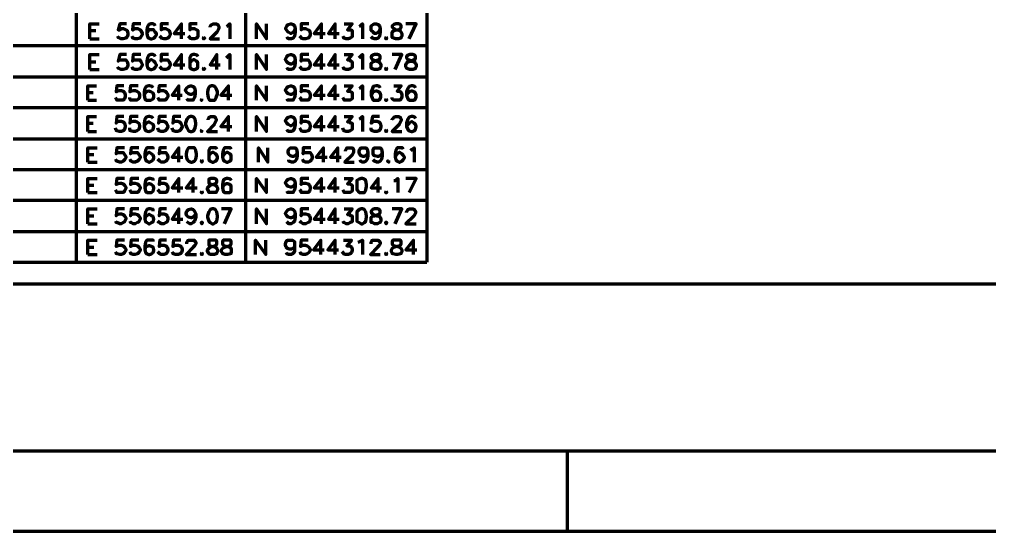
# Model space of a CAD drawing. Header units: inches. Extents: x 1 to 529, y -1 to 335.
# Drawn here: x 94.1 to 189.2, y 0 to 50.2 of the extents above; entities that cross this region are included whole.
import ezdxf

# ---------------------------------------------------------------- set-up
doc = ezdxf.new("R2010")
doc.units = ezdxf.units.IN
doc.layers.add('P', color=250, linetype='CONTINUOUS', lineweight=100)

msp = doc.modelspace()

# ---------------------------------------------------------------- linework, layer by layer
at = {"layer": 'P', "color": 252, "linetype": 'CONTINUOUS'}
for points in [[(1.2, 334.867), (474.8, 334.867), (474.8, 0), (1.2, 0), (1.2, 334.867)], [(18.067, 327), (466.933, 327), (466.933, 7.867), (18.067, 7.867), (18.067, 327)], [(23.4, 24.267), (370.133, 24.267), (370.133, 319.267), (23.4, 319.267), (23.4, 24.267)], [(147.8, 7.867), (147.8, 0)]]:
    msp.add_lwpolyline(points, dxfattribs=at)
at = {"layer": 'P', "color": 0, "linetype": 'CONTINUOUS'}
for points in [[(134.067, 96.4), (134.067, 26.4)], [(99.667, 95.933), (99.667, 26.4)], [(116.267, 92.867), (116.267, 26.4)], [(101, 48.267), (101, 49.733), (101.933, 49.733)], [(104.6, 49.733), (103.933, 49.733), (103.8, 49.133), (103.933, 49.133), (104.067, 49.267), (104.267, 49.267), (104.533, 49.133), (104.667, 49.067), (104.733, 48.8), (104.733, 48.667), (104.667, 48.467), (104.533, 48.333), (104.267, 48.267), (104.067, 48.267), (103.933, 48.333), (103.8, 48.4), (103.733, 48.533)], [(106, 49.733), (105.267, 49.733), (105.2, 49.133), (105.267, 49.133), (105.467, 49.267), (105.667, 49.267), (105.933, 49.133), (106, 49.067), (106.133, 48.8), (106.133, 48.667), (106, 48.467), (105.933, 48.333), (105.667, 48.267), (105.467, 48.267), (105.267, 48.333), (105.2, 48.4), (105.133, 48.533)], [(107.4, 49.533), (107.333, 49.667), (107.2, 49.733), (107, 49.733), (106.8, 49.667), (106.667, 49.467), (106.6, 49.133), (106.6, 48.8), (106.667, 48.467), (106.8, 48.333), (107, 48.267), (107.067, 48.267), (107.267, 48.333), (107.4, 48.467), (107.533, 48.667), (107.533, 48.8), (107.4, 48.933), (107.267, 49.133), (107.067, 49.133), (107, 49.133), (106.8, 49.133), (106.667, 48.933), (106.6, 48.8)], [(108.733, 49.733), (108, 49.733), (108, 49.133), (108, 49.133), (108.267, 49.267), (108.467, 49.267), (108.667, 49.133), (108.8, 49.067), (108.867, 48.8), (108.867, 48.667), (108.8, 48.467), (108.667, 48.333), (108.467, 48.267), (108.267, 48.267), (108, 48.333), (108, 48.4), (107.867, 48.533)], [(110, 48.267), (110, 49.733), (109.267, 48.8), (110.333, 48.8)], [(111.533, 49.733), (110.8, 49.733), (110.8, 49.133), (110.8, 49.133), (111, 49.267), (111.267, 49.267), (111.467, 49.133), (111.6, 49.067), (111.6, 48.8), (111.6, 48.667), (111.6, 48.467), (111.467, 48.333), (111.267, 48.267), (111, 48.267), (110.8, 48.333), (110.8, 48.4), (110.667, 48.533)], [(112.8, 49.4), (112.8, 49.467), (112.867, 49.6), (113, 49.667), (113.133, 49.733), (113.4, 49.733), (113.533, 49.667), (113.6, 49.6), (113.667, 49.467), (113.667, 49.267), (113.6, 49.133), (113.467, 48.933), (112.8, 48.267), (113.733, 48.267)], [(114.4, 49.467), (114.533, 49.533), (114.733, 49.733), (114.733, 48.267)], [(117.333, 48.267), (117.333, 49.733), (118.333, 48.267), (118.333, 49.733)], [(121.133, 49.267), (121.067, 49.067), (120.933, 48.933), (120.733, 48.8), (120.667, 48.8), (120.467, 48.933), (120.333, 49.067), (120.2, 49.267), (120.2, 49.267), (120.333, 49.533), (120.467, 49.667), (120.667, 49.733), (120.733, 49.733), (120.933, 49.667), (121.067, 49.533), (121.133, 49.267), (121.133, 48.933), (121.067, 48.533), (120.933, 48.333), (120.733, 48.267), (120.533, 48.267), (120.4, 48.333), (120.333, 48.467)], [(122.467, 49.733), (121.733, 49.733), (121.733, 49.133), (121.733, 49.133), (121.933, 49.267), (122.2, 49.267), (122.4, 49.133), (122.533, 49.067), (122.6, 48.8), (122.6, 48.667), (122.533, 48.467), (122.4, 48.333), (122.2, 48.267), (121.933, 48.267), (121.733, 48.333), (121.733, 48.4), (121.6, 48.533)], [(123.733, 48.267), (123.733, 49.733), (123, 48.8), (124.067, 48.8)], [(125.067, 48.267), (125.067, 49.733), (124.4, 48.8), (125.467, 48.8)], [(125.933, 49.733), (126.733, 49.733), (126.267, 49.133), (126.467, 49.133), (126.6, 49.133), (126.733, 49.067), (126.733, 48.8), (126.733, 48.667), (126.733, 48.467), (126.533, 48.333), (126.333, 48.267), (126.133, 48.267), (125.933, 48.333), (125.867, 48.4), (125.8, 48.533)], [(127.4, 49.467), (127.533, 49.533), (127.733, 49.733), (127.733, 48.267)], [(129.467, 49.267), (129.4, 49.067), (129.267, 48.933), (129.067, 48.8), (128.933, 48.8), (128.8, 48.933), (128.6, 49.067), (128.6, 49.267), (128.6, 49.267), (128.6, 49.533), (128.8, 49.667), (128.933, 49.733), (129.067, 49.733), (129.267, 49.667), (129.4, 49.533), (129.467, 49.267), (129.467, 48.933), (129.4, 48.533), (129.267, 48.333), (129.067, 48.267), (128.933, 48.267), (128.733, 48.333), (128.6, 48.467)], [(131, 49.733), (130.8, 49.667), (130.667, 49.533), (130.667, 49.4), (130.8, 49.267), (130.933, 49.133), (131.2, 49.133), (131.4, 49.067), (131.533, 48.933), (131.6, 48.8), (131.6, 48.533), (131.533, 48.4), (131.467, 48.333), (131.267, 48.267), (131, 48.267), (130.8, 48.333), (130.667, 48.4), (130.667, 48.533), (130.667, 48.8), (130.667, 48.933), (130.8, 49.067), (131.067, 49.133), (131.333, 49.133), (131.467, 49.267), (131.533, 49.4), (131.533, 49.533), (131.467, 49.667), (131.267, 49.733), (131, 49.733)], [(132.333, 48.267), (133, 49.733), (132, 49.733)], [(101, 49.067), (101.6, 49.067)], [(79.8, 47.6), (134.067, 47.6)], [(101, 48.267), (101.933, 48.267)], [(112.2, 48.4), (112.133, 48.333), (112.2, 48.267), (112.267, 48.333), (112.2, 48.4)], [(130.067, 48.4), (130, 48.333), (130.067, 48.267), (130.133, 48.333), (130.067, 48.4)], [(101, 45.267), (101, 46.733), (101.933, 46.733)], [(104.6, 46.733), (103.933, 46.733), (103.8, 46.067), (103.933, 46.2), (104.067, 46.2), (104.267, 46.2), (104.533, 46.2), (104.667, 46), (104.733, 45.8), (104.733, 45.667), (104.667, 45.467), (104.533, 45.333), (104.267, 45.267), (104.067, 45.267), (103.933, 45.333), (103.8, 45.4), (103.733, 45.533)], [(106, 46.733), (105.267, 46.733), (105.2, 46.067), (105.267, 46.2), (105.467, 46.2), (105.667, 46.2), (105.933, 46.2), (106, 46), (106.133, 45.8), (106.133, 45.667), (106, 45.467), (105.933, 45.333), (105.667, 45.267), (105.467, 45.267), (105.267, 45.333), (105.2, 45.4), (105.133, 45.533)], [(107.4, 46.533), (107.333, 46.667), (107.2, 46.733), (107, 46.733), (106.8, 46.667), (106.667, 46.4), (106.6, 46.067), (106.6, 45.733), (106.667, 45.467), (106.8, 45.333), (107, 45.267), (107.067, 45.267), (107.267, 45.333), (107.4, 45.467), (107.533, 45.667), (107.533, 45.733), (107.4, 45.933), (107.267, 46.067), (107.067, 46.2), (107, 46.2), (106.8, 46.067), (106.667, 45.933), (106.6, 45.733)], [(108.733, 46.733), (108, 46.733), (108, 46.067), (108, 46.2), (108.267, 46.2), (108.467, 46.2), (108.667, 46.2), (108.8, 46), (108.867, 45.8), (108.867, 45.667), (108.8, 45.467), (108.667, 45.333), (108.467, 45.267), (108.267, 45.267), (108, 45.333), (108, 45.4), (107.867, 45.533)], [(110, 45.267), (110, 46.733), (109.267, 45.733), (110.333, 45.733)], [(111.6, 46.533), (111.533, 46.667), (111.267, 46.733), (111.133, 46.733), (110.933, 46.667), (110.8, 46.4), (110.8, 46.067), (110.8, 45.733), (110.8, 45.467), (110.933, 45.333), (111.133, 45.267), (111.267, 45.267), (111.467, 45.333), (111.6, 45.467), (111.6, 45.667), (111.6, 45.733), (111.6, 45.933), (111.467, 46.067), (111.267, 46.2), (111.133, 46.2), (110.933, 46.067), (110.8, 45.933), (110.8, 45.733)], [(113.467, 45.267), (113.467, 46.733), (112.8, 45.733), (113.8, 45.733)], [(114.4, 46.4), (114.533, 46.533), (114.733, 46.733), (114.733, 45.267)], [(117.333, 45.267), (117.333, 46.733), (118.333, 45.267), (118.333, 46.733)], [(121.133, 46.2), (121.067, 46), (120.933, 45.867), (120.733, 45.8), (120.667, 45.8), (120.467, 45.867), (120.333, 46), (120.2, 46.2), (120.2, 46.267), (120.333, 46.533), (120.467, 46.667), (120.667, 46.733), (120.733, 46.733), (120.933, 46.667), (121.067, 46.533), (121.133, 46.2), (121.133, 45.867), (121.067, 45.533), (120.933, 45.333), (120.733, 45.267), (120.533, 45.267), (120.4, 45.333), (120.333, 45.467)], [(122.467, 46.733), (121.733, 46.733), (121.733, 46.067), (121.733, 46.2), (121.933, 46.2), (122.2, 46.2), (122.4, 46.2), (122.533, 46), (122.6, 45.8), (122.6, 45.667), (122.533, 45.467), (122.4, 45.333), (122.2, 45.267), (121.933, 45.267), (121.733, 45.333), (121.733, 45.4), (121.6, 45.533)], [(123.733, 45.267), (123.733, 46.733), (123, 45.733), (124.067, 45.733)], [(125.067, 45.267), (125.067, 46.733), (124.4, 45.733), (125.467, 45.733)], [(125.933, 46.733), (126.733, 46.733), (126.267, 46.2), (126.467, 46.2), (126.6, 46.067), (126.733, 46), (126.733, 45.8), (126.733, 45.667), (126.733, 45.467), (126.533, 45.333), (126.333, 45.267), (126.133, 45.267), (125.933, 45.333), (125.867, 45.4), (125.8, 45.533)], [(127.4, 46.4), (127.533, 46.533), (127.733, 46.733), (127.733, 45.267)], [(128.933, 46.733), (128.733, 46.667), (128.6, 46.533), (128.6, 46.4), (128.733, 46.2), (128.8, 46.2), (129.133, 46.067), (129.333, 46), (129.467, 45.867), (129.533, 45.733), (129.533, 45.533), (129.467, 45.4), (129.4, 45.333), (129.2, 45.267), (128.933, 45.267), (128.733, 45.333), (128.6, 45.4), (128.6, 45.533), (128.6, 45.733), (128.6, 45.867), (128.8, 46), (128.933, 46.067), (129.267, 46.2), (129.4, 46.2), (129.467, 46.4), (129.467, 46.533), (129.4, 46.667), (129.2, 46.733), (128.933, 46.733)], [(130.933, 45.267), (131.6, 46.733), (130.667, 46.733)], [(132.4, 46.733), (132.2, 46.667), (132.067, 46.533), (132.067, 46.4), (132.2, 46.2), (132.333, 46.2), (132.6, 46.067), (132.8, 46), (132.933, 45.867), (133, 45.733), (133, 45.533), (132.933, 45.4), (132.867, 45.333), (132.667, 45.267), (132.4, 45.267), (132.2, 45.333), (132.067, 45.4), (132, 45.533), (132, 45.733), (132.067, 45.867), (132.2, 46), (132.467, 46.067), (132.733, 46.2), (132.867, 46.2), (132.933, 46.4), (132.933, 46.533), (132.867, 46.667), (132.667, 46.733), (132.4, 46.733)], [(101, 46), (101.6, 46)], [(101, 45.267), (101.933, 45.267)], [(112.2, 45.4), (112.133, 45.333), (112.2, 45.267), (112.267, 45.333), (112.2, 45.4)], [(130.067, 45.4), (130, 45.333), (130.067, 45.267), (130.133, 45.333), (130.067, 45.4)], [(79.8, 44.533), (134.067, 44.533)], [(100.8, 42.267), (100.8, 43.667), (101.667, 43.667)], [(100.8, 43), (101.333, 43)], [(104.333, 43.667), (103.667, 43.667), (103.6, 43.067), (103.667, 43.133), (103.867, 43.2), (104.067, 43.2), (104.267, 43.133), (104.4, 43), (104.467, 42.8), (104.467, 42.6), (104.4, 42.4), (104.267, 42.267), (104.067, 42.267), (103.867, 42.267), (103.667, 42.267), (103.6, 42.4), (103.533, 42.533)], [(105.733, 43.667), (105, 43.667), (104.933, 43.067), (105, 43.133), (105.267, 43.2), (105.467, 43.2), (105.6, 43.133), (105.8, 43), (105.867, 42.8), (105.867, 42.6), (105.8, 42.4), (105.6, 42.267), (105.467, 42.267), (105.267, 42.267), (105, 42.267), (104.933, 42.4), (104.933, 42.533)], [(107.2, 43.467), (107.133, 43.6), (106.867, 43.667), (106.8, 43.667), (106.533, 43.6), (106.4, 43.4), (106.333, 43.067), (106.333, 42.733), (106.4, 42.4), (106.533, 42.267), (106.8, 42.267), (106.8, 42.267), (107, 42.267), (107.2, 42.4), (107.267, 42.6), (107.267, 42.733), (107.2, 42.933), (107, 43.067), (106.8, 43.133), (106.8, 43.133), (106.533, 43.067), (106.4, 42.933), (106.333, 42.733)], [(108.533, 43.667), (107.8, 43.667), (107.733, 43.067), (107.8, 43.133), (108, 43.2), (108.2, 43.2), (108.4, 43.133), (108.533, 43), (108.667, 42.8), (108.667, 42.6), (108.533, 42.4), (108.4, 42.267), (108.2, 42.267), (108, 42.267), (107.8, 42.267), (107.733, 42.4), (107.667, 42.533)], [(109.733, 42.267), (109.733, 43.667), (109.067, 42.733), (110.067, 42.733)], [(111.333, 43.2), (111.267, 43), (111.133, 42.867), (110.933, 42.8), (110.867, 42.8), (110.667, 42.867), (110.533, 43), (110.4, 43.2), (110.4, 43.267), (110.533, 43.467), (110.667, 43.6), (110.867, 43.667), (110.933, 43.667), (111.133, 43.6), (111.267, 43.467), (111.333, 43.2), (111.333, 42.867), (111.267, 42.533), (111.133, 42.267), (110.933, 42.267), (110.8, 42.267), (110.6, 42.267), (110.533, 42.4)], [(112.933, 43.667), (112.733, 43.6), (112.6, 43.4), (112.533, 43.067), (112.533, 42.867), (112.6, 42.533), (112.733, 42.267), (112.933, 42.267), (113.067, 42.267), (113.267, 42.267), (113.4, 42.533), (113.533, 42.867), (113.533, 43.067), (113.4, 43.4), (113.267, 43.6), (113.067, 43.667), (112.933, 43.667)], [(114.6, 42.267), (114.6, 43.667), (113.867, 42.733), (114.933, 42.733)], [(117.333, 42.267), (117.333, 43.667), (118.333, 42.267), (118.333, 43.667)], [(121.133, 43.2), (121.067, 43), (120.933, 42.867), (120.733, 42.8), (120.667, 42.8), (120.467, 42.867), (120.333, 43), (120.2, 43.2), (120.2, 43.267), (120.333, 43.467), (120.467, 43.6), (120.667, 43.667), (120.733, 43.667), (120.933, 43.6), (121.067, 43.467), (121.133, 43.2), (121.133, 42.867), (121.067, 42.533), (120.933, 42.267), (120.733, 42.267), (120.533, 42.267), (120.4, 42.267), (120.333, 42.4)], [(122.467, 43.667), (121.733, 43.667), (121.733, 43.067), (121.733, 43.133), (121.933, 43.2), (122.2, 43.2), (122.4, 43.133), (122.533, 43), (122.6, 42.8), (122.6, 42.6), (122.533, 42.4), (122.4, 42.267), (122.2, 42.267), (121.933, 42.267), (121.733, 42.267), (121.733, 42.4), (121.6, 42.533)], [(123.733, 42.267), (123.733, 43.667), (123, 42.733), (124.067, 42.733)], [(125.067, 42.267), (125.067, 43.667), (124.4, 42.733), (125.467, 42.733)], [(125.933, 43.667), (126.733, 43.667), (126.267, 43.133), (126.467, 43.133), (126.6, 43.067), (126.733, 43), (126.733, 42.8), (126.733, 42.6), (126.733, 42.4), (126.533, 42.267), (126.333, 42.267), (126.133, 42.267), (125.933, 42.267), (125.867, 42.4), (125.8, 42.533)], [(127.4, 43.4), (127.533, 43.467), (127.733, 43.667), (127.733, 42.267)], [(129.467, 43.467), (129.4, 43.6), (129.2, 43.667), (129.067, 43.667), (128.8, 43.6), (128.733, 43.4), (128.6, 43.067), (128.6, 42.733), (128.733, 42.4), (128.8, 42.267), (129.067, 42.267), (129.133, 42.267), (129.333, 42.267), (129.467, 42.4), (129.533, 42.6), (129.533, 42.733), (129.467, 42.933), (129.333, 43.067), (129.133, 43.133), (129.067, 43.133), (128.8, 43.067), (128.733, 42.933), (128.6, 42.733)], [(130.8, 43.667), (131.533, 43.667), (131.133, 43.133), (131.333, 43.133), (131.467, 43.067), (131.533, 43), (131.6, 42.8), (131.6, 42.6), (131.533, 42.4), (131.4, 42.267), (131.2, 42.267), (131, 42.267), (130.8, 42.267), (130.667, 42.4), (130.667, 42.533)], [(132.933, 43.467), (132.867, 43.6), (132.667, 43.667), (132.533, 43.667), (132.333, 43.6), (132.2, 43.4), (132.067, 43.067), (132.067, 42.733), (132.2, 42.4), (132.333, 42.267), (132.533, 42.267), (132.6, 42.267), (132.8, 42.267), (132.933, 42.4), (133, 42.6), (133, 42.733), (132.933, 42.933), (132.8, 43.067), (132.6, 43.133), (132.533, 43.133), (132.333, 43.067), (132.2, 42.933), (132.067, 42.733)], [(100.8, 42.267), (101.667, 42.267)], [(112, 42.4), (111.933, 42.267), (112, 42.267), (112, 42.267), (112, 42.4)], [(130.067, 42.4), (130, 42.267), (130.067, 42.267), (130.133, 42.267), (130.067, 42.4)], [(79.8, 41.533), (134.067, 41.533)], [(100.8, 39.2), (100.8, 40.667), (101.667, 40.667)], [(100.8, 40), (101.333, 40)], [(104.333, 40.667), (103.667, 40.667), (103.6, 40), (103.667, 40.133), (103.867, 40.2), (104.067, 40.2), (104.267, 40.133), (104.4, 40), (104.467, 39.733), (104.467, 39.667), (104.4, 39.4), (104.267, 39.267), (104.067, 39.2), (103.867, 39.2), (103.667, 39.267), (103.6, 39.333), (103.533, 39.533)], [(105.733, 40.667), (105, 40.667), (104.933, 40), (105, 40.133), (105.267, 40.2), (105.467, 40.2), (105.6, 40.133), (105.8, 40), (105.867, 39.733), (105.867, 39.667), (105.8, 39.4), (105.6, 39.267), (105.467, 39.2), (105.267, 39.2), (105, 39.267), (104.933, 39.333), (104.933, 39.533)], [(107.2, 40.467), (107.133, 40.6), (106.867, 40.667), (106.8, 40.667), (106.533, 40.6), (106.4, 40.4), (106.333, 40), (106.333, 39.667), (106.4, 39.4), (106.533, 39.267), (106.8, 39.2), (106.8, 39.2), (107, 39.267), (107.2, 39.4), (107.267, 39.667), (107.267, 39.667), (107.2, 39.867), (107, 40), (106.8, 40.133), (106.8, 40.133), (106.533, 40), (106.4, 39.867), (106.333, 39.667)], [(108.533, 40.667), (107.8, 40.667), (107.733, 40), (107.8, 40.133), (108, 40.2), (108.2, 40.2), (108.4, 40.133), (108.533, 40), (108.667, 39.733), (108.667, 39.667), (108.533, 39.4), (108.4, 39.267), (108.2, 39.2), (108, 39.2), (107.8, 39.267), (107.733, 39.333), (107.667, 39.533)], [(109.933, 40.667), (109.2, 40.667), (109.133, 40), (109.2, 40.133), (109.4, 40.2), (109.6, 40.2), (109.8, 40.133), (109.933, 40), (110.067, 39.733), (110.067, 39.667), (109.933, 39.4), (109.8, 39.267), (109.6, 39.2), (109.4, 39.2), (109.2, 39.267), (109.133, 39.333), (109.067, 39.533)], [(110.867, 40.667), (110.667, 40.6), (110.533, 40.4), (110.4, 40), (110.4, 39.867), (110.533, 39.533), (110.667, 39.267), (110.867, 39.2), (111, 39.2), (111.2, 39.267), (111.333, 39.533), (111.4, 39.867), (111.4, 40), (111.333, 40.4), (111.2, 40.6), (111, 40.667), (110.867, 40.667)], [(112.6, 40.333), (112.6, 40.4), (112.667, 40.533), (112.733, 40.6), (112.867, 40.667), (113.2, 40.667), (113.267, 40.6), (113.333, 40.533), (113.4, 40.4), (113.4, 40.267), (113.333, 40.133), (113.2, 39.867), (112.533, 39.2), (113.533, 39.2)], [(114.6, 39.2), (114.6, 40.667), (113.867, 39.667), (114.933, 39.667)], [(117.333, 39.2), (117.333, 40.667), (118.333, 39.2), (118.333, 40.667)], [(121.133, 40.2), (121.067, 40), (120.933, 39.867), (120.733, 39.733), (120.667, 39.733), (120.467, 39.867), (120.333, 40), (120.2, 40.2), (120.2, 40.267), (120.333, 40.467), (120.467, 40.6), (120.667, 40.667), (120.733, 40.667), (120.933, 40.6), (121.067, 40.467), (121.133, 40.2), (121.133, 39.867), (121.067, 39.533), (120.933, 39.267), (120.733, 39.2), (120.533, 39.2), (120.4, 39.267), (120.333, 39.4)], [(122.467, 40.667), (121.733, 40.667), (121.733, 40), (121.733, 40.133), (121.933, 40.2), (122.2, 40.2), (122.4, 40.133), (122.533, 40), (122.6, 39.733), (122.6, 39.667), (122.533, 39.4), (122.4, 39.267), (122.2, 39.2), (121.933, 39.2), (121.733, 39.267), (121.733, 39.333), (121.6, 39.533)], [(123.733, 39.2), (123.733, 40.667), (123, 39.667), (124.067, 39.667)], [(125.067, 39.2), (125.067, 40.667), (124.4, 39.667), (125.467, 39.667)], [(125.933, 40.667), (126.733, 40.667), (126.267, 40.133), (126.467, 40.133), (126.6, 40), (126.733, 40), (126.733, 39.733), (126.733, 39.667), (126.733, 39.4), (126.533, 39.267), (126.333, 39.2), (126.133, 39.2), (125.933, 39.267), (125.867, 39.333), (125.8, 39.533)], [(127.4, 40.4), (127.533, 40.467), (127.733, 40.667), (127.733, 39.2)], [(129.4, 40.667), (128.733, 40.667), (128.6, 40), (128.733, 40.133), (128.933, 40.2), (129.133, 40.2), (129.333, 40.133), (129.467, 40), (129.533, 39.733), (129.533, 39.667), (129.467, 39.4), (129.333, 39.267), (129.133, 39.2), (128.933, 39.2), (128.733, 39.267), (128.6, 39.333), (128.6, 39.533)], [(130.667, 40.333), (130.667, 40.4), (130.8, 40.533), (130.8, 40.6), (131, 40.667), (131.267, 40.667), (131.4, 40.6), (131.467, 40.533), (131.533, 40.4), (131.533, 40.267), (131.467, 40.133), (131.333, 39.867), (130.667, 39.2), (131.6, 39.2)], [(132.933, 40.467), (132.867, 40.6), (132.667, 40.667), (132.533, 40.667), (132.333, 40.6), (132.2, 40.4), (132.067, 40), (132.067, 39.667), (132.2, 39.4), (132.333, 39.267), (132.533, 39.2), (132.6, 39.2), (132.8, 39.267), (132.933, 39.4), (133, 39.667), (133, 39.667), (132.933, 39.867), (132.8, 40), (132.6, 40.133), (132.533, 40.133), (132.333, 40), (132.2, 39.867), (132.067, 39.667)], [(100.8, 39.2), (101.667, 39.2)], [(112, 39.333), (111.933, 39.267), (112, 39.2), (112, 39.267), (112, 39.333)], [(130.067, 39.333), (130, 39.267), (130.067, 39.2), (130.133, 39.267), (130.067, 39.333)], [(79.8, 38.467), (134.067, 38.467)], [(100.8, 36.2), (100.8, 37.6), (101.733, 37.6)], [(104.4, 37.6), (103.667, 37.6), (103.6, 37), (103.667, 37.133), (103.933, 37.133), (104.067, 37.133), (104.267, 37.133), (104.4, 36.933), (104.533, 36.733), (104.533, 36.6), (104.4, 36.4), (104.267, 36.267), (104.067, 36.2), (103.933, 36.2), (103.667, 36.267), (103.6, 36.333), (103.533, 36.467)], [(105.8, 37.6), (105.067, 37.6), (105, 37), (105.067, 37.133), (105.267, 37.133), (105.467, 37.133), (105.667, 37.133), (105.8, 36.933), (105.933, 36.733), (105.933, 36.6), (105.8, 36.4), (105.667, 36.267), (105.467, 36.2), (105.267, 36.2), (105.067, 36.267), (105, 36.333), (104.933, 36.467)], [(107.2, 37.467), (107.2, 37.6), (106.933, 37.6), (106.8, 37.6), (106.6, 37.6), (106.467, 37.333), (106.4, 37), (106.4, 36.667), (106.467, 36.4), (106.6, 36.267), (106.8, 36.2), (106.867, 36.2), (107.067, 36.267), (107.2, 36.4), (107.267, 36.6), (107.267, 36.667), (107.2, 36.867), (107.067, 37), (106.867, 37.133), (106.8, 37.133), (106.6, 37), (106.467, 36.867), (106.4, 36.667)], [(108.533, 37.6), (107.867, 37.6), (107.8, 37), (107.867, 37.133), (108, 37.133), (108.267, 37.133), (108.467, 37.133), (108.6, 36.933), (108.667, 36.733), (108.667, 36.6), (108.6, 36.4), (108.467, 36.267), (108.267, 36.2), (108, 36.2), (107.867, 36.267), (107.8, 36.333), (107.667, 36.467)], [(109.733, 36.2), (109.733, 37.6), (109.067, 36.667), (110.133, 36.667)], [(110.933, 37.6), (110.667, 37.6), (110.533, 37.333), (110.467, 37), (110.467, 36.8), (110.533, 36.467), (110.667, 36.267), (110.933, 36.2), (111, 36.2), (111.267, 36.267), (111.4, 36.467), (111.467, 36.8), (111.467, 37), (111.4, 37.333), (111.267, 37.6), (111, 37.6), (110.933, 37.6)], [(113.467, 37.467), (113.4, 37.6), (113.2, 37.6), (113, 37.6), (112.8, 37.6), (112.667, 37.333), (112.667, 37), (112.667, 36.667), (112.667, 36.4), (112.8, 36.267), (113, 36.2), (113.133, 36.2), (113.333, 36.267), (113.467, 36.4), (113.533, 36.6), (113.533, 36.667), (113.467, 36.867), (113.333, 37), (113.133, 37.133), (113, 37.133), (112.8, 37), (112.667, 36.867), (112.667, 36.667)], [(114.867, 37.467), (114.8, 37.6), (114.533, 37.6), (114.4, 37.6), (114.2, 37.6), (114.067, 37.333), (114, 37), (114, 36.667), (114.067, 36.4), (114.2, 36.267), (114.4, 36.2), (114.533, 36.2), (114.733, 36.267), (114.867, 36.4), (114.867, 36.6), (114.867, 36.667), (114.867, 36.867), (114.733, 37), (114.533, 37.133), (114.4, 37.133), (114.2, 37), (114.067, 36.867), (114, 36.667)], [(117.533, 36.2), (117.533, 37.6), (118.467, 36.2), (118.467, 37.6)], [(121.333, 37.133), (121.267, 36.933), (121.133, 36.8), (120.933, 36.733), (120.867, 36.733), (120.667, 36.8), (120.533, 36.933), (120.467, 37.133), (120.467, 37.267), (120.533, 37.467), (120.667, 37.6), (120.867, 37.6), (120.933, 37.6), (121.133, 37.6), (121.267, 37.467), (121.333, 37.133), (121.333, 36.8), (121.267, 36.467), (121.133, 36.267), (120.933, 36.2), (120.8, 36.2), (120.533, 36.267), (120.533, 36.4)], [(122.667, 37.6), (121.933, 37.6), (121.933, 37), (121.933, 37.133), (122.2, 37.133), (122.4, 37.133), (122.6, 37.133), (122.733, 36.933), (122.8, 36.733), (122.8, 36.6), (122.733, 36.4), (122.6, 36.267), (122.4, 36.2), (122.2, 36.2), (121.933, 36.267), (121.933, 36.333), (121.867, 36.467)], [(123.933, 36.2), (123.933, 37.6), (123.2, 36.667), (124.267, 36.667)], [(125.333, 36.2), (125.333, 37.6), (124.6, 36.667), (125.667, 36.667)], [(126.067, 37.267), (126.067, 37.333), (126.133, 37.467), (126.2, 37.6), (126.333, 37.6), (126.6, 37.6), (126.733, 37.6), (126.867, 37.467), (126.867, 37.333), (126.867, 37.267), (126.867, 37.133), (126.733, 36.867), (126, 36.2), (126.933, 36.2)], [(128.267, 37.133), (128.2, 36.933), (128.067, 36.8), (127.867, 36.733), (127.8, 36.733), (127.6, 36.8), (127.467, 36.933), (127.4, 37.133), (127.4, 37.267), (127.467, 37.467), (127.6, 37.6), (127.8, 37.6), (127.867, 37.6), (128.067, 37.6), (128.2, 37.467), (128.267, 37.133), (128.267, 36.8), (128.2, 36.467), (128.067, 36.267), (127.867, 36.2), (127.733, 36.2), (127.533, 36.267), (127.467, 36.4)], [(129.667, 37.133), (129.6, 36.933), (129.467, 36.8), (129.267, 36.733), (129.2, 36.733), (128.933, 36.8), (128.8, 36.933), (128.8, 37.133), (128.8, 37.267), (128.8, 37.467), (128.933, 37.6), (129.2, 37.6), (129.267, 37.6), (129.467, 37.6), (129.6, 37.467), (129.667, 37.133), (129.667, 36.8), (129.6, 36.467), (129.467, 36.267), (129.267, 36.2), (129.133, 36.2), (128.933, 36.267), (128.8, 36.4)], [(131.733, 37.467), (131.667, 37.6), (131.467, 37.6), (131.333, 37.6), (131.133, 37.6), (131, 37.333), (130.933, 37), (130.933, 36.667), (131, 36.4), (131.133, 36.267), (131.333, 36.2), (131.4, 36.2), (131.6, 36.267), (131.733, 36.4), (131.867, 36.6), (131.867, 36.667), (131.733, 36.867), (131.6, 37), (131.4, 37.133), (131.333, 37.133), (131.133, 37), (131, 36.867), (130.933, 36.667)], [(132.467, 37.333), (132.6, 37.467), (132.8, 37.6), (132.8, 36.2)], [(100.8, 36.933), (101.4, 36.933)], [(100.8, 36.2), (101.733, 36.2)], [(112, 36.333), (111.933, 36.267), (112, 36.2), (112.067, 36.267), (112, 36.333)], [(130.333, 36.333), (130.2, 36.267), (130.333, 36.2), (130.333, 36.267), (130.333, 36.333)], [(79.8, 35.467), (134.067, 35.467)], [(100.8, 33.2), (100.8, 34.6), (101.733, 34.6)], [(104.4, 34.6), (103.667, 34.6), (103.6, 34), (103.667, 34.067), (103.933, 34.133), (104.067, 34.133), (104.267, 34.067), (104.4, 33.933), (104.533, 33.733), (104.533, 33.6), (104.4, 33.333), (104.267, 33.2), (104.067, 33.2), (103.933, 33.2), (103.667, 33.2), (103.6, 33.333), (103.533, 33.467)], [(105.8, 34.6), (105.067, 34.6), (105, 34), (105.067, 34.067), (105.267, 34.133), (105.467, 34.133), (105.667, 34.067), (105.8, 33.933), (105.933, 33.733), (105.933, 33.6), (105.8, 33.333), (105.667, 33.2), (105.467, 33.2), (105.267, 33.2), (105.067, 33.2), (105, 33.333), (104.933, 33.467)], [(107.2, 34.4), (107.2, 34.533), (106.933, 34.6), (106.8, 34.6), (106.6, 34.533), (106.467, 34.4), (106.4, 34), (106.4, 33.667), (106.467, 33.333), (106.6, 33.2), (106.8, 33.2), (106.867, 33.2), (107.067, 33.2), (107.2, 33.333), (107.267, 33.6), (107.267, 33.667), (107.2, 33.867), (107.067, 34), (106.867, 34.067), (106.8, 34.067), (106.6, 34), (106.467, 33.867), (106.4, 33.667)], [(108.533, 34.6), (107.867, 34.6), (107.8, 34), (107.867, 34.067), (108, 34.133), (108.267, 34.133), (108.467, 34.067), (108.6, 33.933), (108.667, 33.733), (108.667, 33.6), (108.6, 33.333), (108.467, 33.2), (108.267, 33.2), (108, 33.2), (107.867, 33.2), (107.8, 33.333), (107.667, 33.467)], [(109.733, 33.2), (109.733, 34.6), (109.067, 33.667), (110.133, 33.667)], [(111.133, 33.2), (111.133, 34.6), (110.467, 33.667), (111.533, 33.667)], [(112.867, 34.6), (112.667, 34.533), (112.667, 34.4), (112.667, 34.267), (112.667, 34.133), (112.8, 34.067), (113.133, 34), (113.333, 33.933), (113.467, 33.8), (113.533, 33.667), (113.533, 33.467), (113.467, 33.333), (113.4, 33.2), (113.2, 33.2), (112.867, 33.2), (112.667, 33.2), (112.667, 33.333), (112.533, 33.467), (112.533, 33.667), (112.667, 33.8), (112.8, 33.933), (113, 34), (113.267, 34.067), (113.4, 34.133), (113.467, 34.267), (113.467, 34.4), (113.4, 34.533), (113.2, 34.6), (112.867, 34.6)], [(114.867, 34.4), (114.8, 34.533), (114.533, 34.6), (114.4, 34.6), (114.2, 34.533), (114.067, 34.4), (114, 34), (114, 33.667), (114.067, 33.333), (114.2, 33.2), (114.4, 33.2), (114.533, 33.2), (114.733, 33.2), (114.867, 33.333), (114.867, 33.6), (114.867, 33.667), (114.867, 33.867), (114.733, 34), (114.533, 34.067), (114.4, 34.067), (114.2, 34), (114.067, 33.867), (114, 33.667)], [(117.333, 33.2), (117.333, 34.6), (118.333, 33.2), (118.333, 34.6)], [(121.133, 34.133), (121.067, 33.933), (120.933, 33.8), (120.733, 33.733), (120.667, 33.733), (120.467, 33.8), (120.333, 33.933), (120.2, 34.133), (120.2, 34.2), (120.333, 34.4), (120.467, 34.533), (120.667, 34.6), (120.733, 34.6), (120.933, 34.533), (121.067, 34.4), (121.133, 34.133), (121.133, 33.8), (121.067, 33.467), (120.933, 33.2), (120.733, 33.2), (120.533, 33.2), (120.4, 33.2), (120.333, 33.333)], [(122.467, 34.6), (121.733, 34.6), (121.733, 34), (121.733, 34.067), (121.933, 34.133), (122.2, 34.133), (122.4, 34.067), (122.533, 33.933), (122.6, 33.733), (122.6, 33.6), (122.533, 33.333), (122.4, 33.2), (122.2, 33.2), (121.933, 33.2), (121.733, 33.2), (121.733, 33.333), (121.6, 33.467)], [(123.733, 33.2), (123.733, 34.6), (123, 33.667), (124.067, 33.667)], [(125.067, 33.2), (125.067, 34.6), (124.4, 33.667), (125.467, 33.667)], [(125.933, 34.6), (126.733, 34.6), (126.267, 34.067), (126.467, 34.067), (126.6, 34), (126.733, 33.933), (126.733, 33.733), (126.733, 33.6), (126.733, 33.333), (126.533, 33.2), (126.333, 33.2), (126.133, 33.2), (125.933, 33.2), (125.867, 33.333), (125.8, 33.467)], [(127.6, 34.6), (127.4, 34.533), (127.2, 34.4), (127.2, 34), (127.2, 33.8), (127.2, 33.467), (127.4, 33.2), (127.6, 33.2), (127.733, 33.2), (127.933, 33.2), (128.067, 33.467), (128.133, 33.8), (128.133, 34), (128.067, 34.4), (127.933, 34.533), (127.733, 34.6), (127.6, 34.6)], [(129.267, 33.2), (129.267, 34.6), (128.6, 33.667), (129.6, 33.667)], [(130.8, 34.4), (131, 34.4), (131.2, 34.6), (131.2, 33.2)], [(132.333, 33.2), (133, 34.6), (132, 34.6)], [(100.8, 33.933), (101.4, 33.933)], [(112, 33.333), (111.933, 33.2), (112, 33.2), (112.067, 33.2), (112, 33.333)], [(130.067, 33.333), (130, 33.2), (130.067, 33.2), (130.133, 33.2), (130.067, 33.333)], [(79.8, 32.467), (134.067, 32.467)], [(100.8, 33.2), (101.733, 33.2)], [(100.8, 30.133), (100.8, 31.6), (101.733, 31.6)], [(104.4, 31.6), (103.667, 31.6), (103.6, 30.933), (103.667, 31.067), (103.933, 31.133), (104.067, 31.133), (104.267, 31.067), (104.4, 30.933), (104.533, 30.733), (104.533, 30.6), (104.4, 30.333), (104.267, 30.267), (104.067, 30.133), (103.933, 30.133), (103.667, 30.267), (103.6, 30.267), (103.533, 30.4)], [(105.8, 31.6), (105.067, 31.6), (105, 30.933), (105.067, 31.067), (105.267, 31.133), (105.467, 31.133), (105.667, 31.067), (105.8, 30.933), (105.933, 30.733), (105.933, 30.6), (105.8, 30.333), (105.667, 30.267), (105.467, 30.133), (105.267, 30.133), (105.067, 30.267), (105, 30.267), (104.933, 30.4)], [(107.2, 31.4), (107.2, 31.533), (106.933, 31.6), (106.8, 31.6), (106.6, 31.533), (106.467, 31.333), (106.4, 30.933), (106.4, 30.6), (106.467, 30.333), (106.6, 30.267), (106.8, 30.133), (106.867, 30.133), (107.067, 30.267), (107.2, 30.333), (107.267, 30.6), (107.267, 30.6), (107.2, 30.867), (107.067, 30.933), (106.867, 31.067), (106.8, 31.067), (106.6, 30.933), (106.467, 30.867), (106.4, 30.6)], [(108.533, 31.6), (107.867, 31.6), (107.8, 30.933), (107.867, 31.067), (108, 31.133), (108.267, 31.133), (108.467, 31.067), (108.6, 30.933), (108.667, 30.733), (108.667, 30.6), (108.6, 30.333), (108.467, 30.267), (108.267, 30.133), (108, 30.133), (107.867, 30.267), (107.8, 30.267), (107.667, 30.4)], [(109.733, 30.133), (109.733, 31.6), (109.067, 30.6), (110.133, 30.6)], [(111.4, 31.133), (111.267, 30.933), (111.133, 30.8), (110.933, 30.733), (110.933, 30.733), (110.667, 30.8), (110.533, 30.933), (110.467, 31.133), (110.467, 31.2), (110.533, 31.4), (110.667, 31.533), (110.933, 31.6), (110.933, 31.6), (111.133, 31.533), (111.267, 31.4), (111.4, 31.133), (111.4, 30.8), (111.267, 30.4), (111.133, 30.267), (110.933, 30.133), (110.8, 30.133), (110.6, 30.267), (110.533, 30.333)], [(113, 31.6), (112.8, 31.533), (112.667, 31.333), (112.533, 30.933), (112.533, 30.8), (112.667, 30.4), (112.8, 30.267), (113, 30.133), (113.133, 30.133), (113.333, 30.267), (113.467, 30.4), (113.533, 30.8), (113.533, 30.933), (113.467, 31.333), (113.333, 31.533), (113.133, 31.6), (113, 31.6)], [(114.2, 30.133), (114.867, 31.6), (113.933, 31.6)], [(117.333, 30.133), (117.333, 31.6), (118.333, 30.133), (118.333, 31.6)], [(121.133, 31.133), (121.067, 30.933), (120.933, 30.8), (120.733, 30.733), (120.667, 30.733), (120.467, 30.8), (120.333, 30.933), (120.2, 31.133), (120.2, 31.2), (120.333, 31.4), (120.467, 31.533), (120.667, 31.6), (120.733, 31.6), (120.933, 31.533), (121.067, 31.4), (121.133, 31.133), (121.133, 30.8), (121.067, 30.4), (120.933, 30.267), (120.733, 30.133), (120.533, 30.133), (120.4, 30.267), (120.333, 30.333)], [(122.467, 31.6), (121.733, 31.6), (121.733, 30.933), (121.733, 31.067), (121.933, 31.133), (122.2, 31.133), (122.4, 31.067), (122.533, 30.933), (122.6, 30.733), (122.6, 30.6), (122.533, 30.333), (122.4, 30.267), (122.2, 30.133), (121.933, 30.133), (121.733, 30.267), (121.733, 30.267), (121.6, 30.4)], [(123.733, 30.133), (123.733, 31.6), (123, 30.6), (124.067, 30.6)], [(125.067, 30.133), (125.067, 31.6), (124.4, 30.6), (125.467, 30.6)], [(125.933, 31.6), (126.733, 31.6), (126.267, 31.067), (126.467, 31.067), (126.6, 30.933), (126.733, 30.933), (126.733, 30.733), (126.733, 30.6), (126.733, 30.333), (126.533, 30.267), (126.333, 30.133), (126.133, 30.133), (125.933, 30.267), (125.867, 30.267), (125.8, 30.4)], [(127.6, 31.6), (127.4, 31.533), (127.2, 31.333), (127.2, 30.933), (127.2, 30.8), (127.2, 30.4), (127.4, 30.267), (127.6, 30.133), (127.733, 30.133), (127.933, 30.267), (128.067, 30.4), (128.133, 30.8), (128.133, 30.933), (128.067, 31.333), (127.933, 31.533), (127.733, 31.6), (127.6, 31.6)], [(128.933, 31.6), (128.733, 31.533), (128.6, 31.4), (128.6, 31.267), (128.733, 31.133), (128.8, 31.067), (129.133, 30.933), (129.333, 30.933), (129.467, 30.8), (129.533, 30.6), (129.533, 30.4), (129.467, 30.267), (129.4, 30.267), (129.2, 30.133), (128.933, 30.133), (128.733, 30.267), (128.6, 30.267), (128.6, 30.4), (128.6, 30.6), (128.6, 30.8), (128.8, 30.933), (128.933, 30.933), (129.267, 31.067), (129.4, 31.133), (129.467, 31.267), (129.467, 31.4), (129.4, 31.533), (129.2, 31.6), (128.933, 31.6)], [(130.933, 30.133), (131.6, 31.6), (130.667, 31.6)], [(132.067, 31.267), (132.067, 31.333), (132.2, 31.467), (132.2, 31.533), (132.4, 31.6), (132.667, 31.6), (132.8, 31.533), (132.867, 31.467), (132.933, 31.333), (132.933, 31.2), (132.867, 31.067), (132.733, 30.867), (132, 30.133), (133, 30.133)], [(100.8, 30.933), (101.4, 30.933)], [(100.8, 30.133), (101.733, 30.133)], [(112, 30.267), (111.933, 30.267), (112, 30.133), (112.067, 30.267), (112, 30.267)], [(130.067, 30.267), (130, 30.267), (130.067, 30.133), (130.133, 30.267), (130.067, 30.267)], [(79.8, 29.4), (134.067, 29.4)], [(100.8, 27.133), (100.8, 28.533), (101.733, 28.533)], [(100.8, 27.867), (101.4, 27.867)], [(104.4, 28.533), (103.667, 28.533), (103.6, 27.933), (103.667, 28), (103.933, 28.067), (104.067, 28.067), (104.267, 28), (104.4, 27.867), (104.533, 27.667), (104.533, 27.533), (104.4, 27.333), (104.267, 27.2), (104.067, 27.133), (103.933, 27.133), (103.667, 27.2), (103.6, 27.267), (103.533, 27.4)], [(105.8, 28.533), (105.067, 28.533), (105, 27.933), (105.067, 28), (105.267, 28.067), (105.467, 28.067), (105.667, 28), (105.8, 27.867), (105.933, 27.667), (105.933, 27.533), (105.8, 27.333), (105.667, 27.2), (105.467, 27.133), (105.267, 27.133), (105.067, 27.2), (105, 27.267), (104.933, 27.4)], [(107.2, 28.4), (107.2, 28.533), (106.933, 28.533), (106.8, 28.533), (106.6, 28.533), (106.467, 28.333), (106.4, 27.933), (106.4, 27.6), (106.467, 27.333), (106.6, 27.2), (106.8, 27.133), (106.867, 27.133), (107.067, 27.2), (107.2, 27.333), (107.267, 27.533), (107.267, 27.6), (107.2, 27.867), (107.067, 27.933), (106.867, 28), (106.8, 28), (106.6, 27.933), (106.467, 27.867), (106.4, 27.6)], [(108.533, 28.533), (107.867, 28.533), (107.8, 27.933), (107.867, 28), (108, 28.067), (108.267, 28.067), (108.467, 28), (108.6, 27.867), (108.667, 27.667), (108.667, 27.533), (108.6, 27.333), (108.467, 27.2), (108.267, 27.133), (108, 27.133), (107.867, 27.2), (107.8, 27.267), (107.667, 27.4)], [(109.933, 28.533), (109.2, 28.533), (109.133, 27.933), (109.2, 28), (109.4, 28.067), (109.667, 28.067), (109.867, 28), (110, 27.867), (110.067, 27.667), (110.067, 27.533), (110, 27.333), (109.867, 27.2), (109.667, 27.133), (109.4, 27.133), (109.2, 27.2), (109.133, 27.267), (109.067, 27.4)], [(110.533, 28.2), (110.533, 28.333), (110.6, 28.467), (110.667, 28.533), (110.8, 28.533), (111.133, 28.533), (111.267, 28.533), (111.267, 28.467), (111.4, 28.333), (111.4, 28.2), (111.267, 28), (111.133, 27.867), (110.467, 27.133), (111.467, 27.133)], [(112.867, 28.533), (112.667, 28.533), (112.667, 28.4), (112.667, 28.2), (112.667, 28.067), (112.8, 28), (113.133, 27.933), (113.333, 27.867), (113.467, 27.733), (113.533, 27.6), (113.533, 27.4), (113.467, 27.267), (113.4, 27.2), (113.2, 27.133), (112.867, 27.133), (112.667, 27.2), (112.667, 27.267), (112.533, 27.4), (112.533, 27.6), (112.667, 27.733), (112.8, 27.867), (113, 27.933), (113.267, 28), (113.4, 28.067), (113.467, 28.2), (113.467, 28.4), (113.4, 28.533), (113.2, 28.533), (112.867, 28.533)], [(114.267, 28.533), (114.067, 28.533), (114, 28.4), (114, 28.2), (114.067, 28.067), (114.2, 28), (114.533, 27.933), (114.733, 27.867), (114.867, 27.733), (114.867, 27.6), (114.867, 27.4), (114.867, 27.267), (114.8, 27.2), (114.533, 27.133), (114.267, 27.133), (114.067, 27.2), (114, 27.267), (113.933, 27.4), (113.933, 27.6), (114, 27.733), (114.2, 27.867), (114.4, 27.933), (114.667, 28), (114.8, 28.067), (114.867, 28.2), (114.867, 28.4), (114.8, 28.533), (114.533, 28.533), (114.267, 28.533)], [(117.267, 27.133), (117.267, 28.533), (118.267, 27.133), (118.267, 28.533)], [(121.067, 28.067), (121.067, 27.867), (120.867, 27.733), (120.733, 27.667), (120.6, 27.667), (120.4, 27.733), (120.267, 27.867), (120.2, 28.067), (120.2, 28.2), (120.267, 28.4), (120.4, 28.533), (120.6, 28.533), (120.733, 28.533), (120.867, 28.533), (121.067, 28.4), (121.067, 28.067), (121.067, 27.733), (121.067, 27.4), (120.867, 27.2), (120.733, 27.133), (120.533, 27.133), (120.333, 27.2), (120.267, 27.333)], [(122.4, 28.533), (121.733, 28.533), (121.667, 27.933), (121.733, 28), (121.933, 28.067), (122.133, 28.067), (122.333, 28), (122.467, 27.867), (122.6, 27.667), (122.6, 27.533), (122.467, 27.333), (122.333, 27.2), (122.133, 27.133), (121.933, 27.133), (121.733, 27.2), (121.667, 27.267), (121.6, 27.4)], [(123.667, 27.133), (123.667, 28.533), (122.933, 27.6), (124, 27.6)], [(125.067, 27.133), (125.067, 28.533), (124.333, 27.6), (125.4, 27.6)], [(125.867, 28.533), (126.667, 28.533), (126.2, 28), (126.467, 28), (126.6, 27.933), (126.667, 27.867), (126.733, 27.667), (126.733, 27.533), (126.667, 27.333), (126.533, 27.2), (126.333, 27.133), (126.067, 27.133), (125.867, 27.2), (125.867, 27.267), (125.733, 27.4)], [(127.333, 28.333), (127.467, 28.4), (127.733, 28.533), (127.733, 27.133)], [(128.6, 28.2), (128.6, 28.333), (128.667, 28.467), (128.733, 28.533), (128.867, 28.533), (129.133, 28.533), (129.267, 28.533), (129.333, 28.467), (129.467, 28.333), (129.467, 28.2), (129.333, 28), (129.2, 27.867), (128.533, 27.133), (129.467, 27.133)], [(131, 28.533), (130.733, 28.533), (130.667, 28.4), (130.667, 28.2), (130.733, 28.067), (130.867, 28), (131.2, 27.933), (131.333, 27.867), (131.533, 27.733), (131.6, 27.6), (131.6, 27.4), (131.533, 27.267), (131.467, 27.2), (131.2, 27.133), (131, 27.133), (130.733, 27.2), (130.667, 27.267), (130.6, 27.4), (130.6, 27.6), (130.667, 27.733), (130.8, 27.867), (131, 27.933), (131.333, 28), (131.467, 28.067), (131.533, 28.2), (131.533, 28.4), (131.467, 28.533), (131.2, 28.533), (131, 28.533)], [(132.733, 27.133), (132.733, 28.533), (132, 27.6), (133.067, 27.6)], [(100.8, 27.133), (101.733, 27.133)], [(112, 27.267), (111.933, 27.2), (112, 27.133), (112.067, 27.2), (112, 27.267)], [(130.067, 27.267), (130, 27.2), (130.067, 27.133), (130.133, 27.2), (130.067, 27.267)], [(79.8, 26.4), (134.067, 26.4)]]:
    msp.add_lwpolyline(points, dxfattribs=at)

doc.saveas('drawing.dxf')
